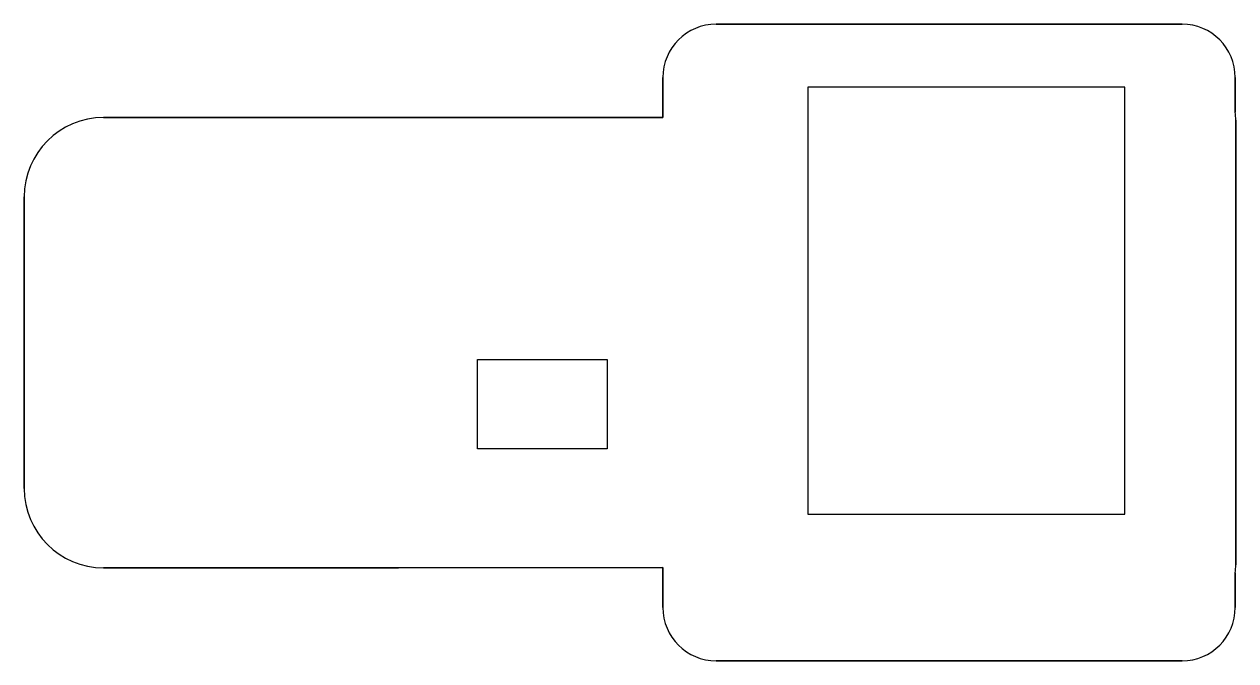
# Model space of a CAD drawing. Extents: x 70 to 564, y 253 to 512.
import ezdxf

# ---------------------------------------------------------------- set-up
doc = ezdxf.new("R2010")
doc.units = 0
doc.layers.add('Layer_1', color=7, linetype='CONTINUOUS')

msp = doc.modelspace()

# ---------------------------------------------------------------- linework, layer by layer
at = {"layer": 'Layer_1', "color": 7}
for points in [[(542, 512.018752), (351.935936, 512.018752)], [(330.221872, 490.304688), (330.221872, 474.47656)], [(563.714064, 476.14844), (563.714064, 490.304688)], [(330.170352, 473.989064), (330.170352, 473.989064), (222.420352, 473.989064), (190.087544, 473.989064), (186.045352, 473.989064), (102.0016, 473.989064)], [(563.920312, 291.715624), (563.920312, 472.893752)], [(69.670353, 441.657816), (69.670353, 322.828128)], [(254.627808, 375.358264), (307.513806, 375.358264), (307.513806, 339.032263), (254.627808, 339.032263), (254.627808, 375.358264)], [(102.0016, 290.495312), (186.045352, 290.495312), (190.087544, 290.495312), (222.420352, 290.495312), (222.420352, 290.620312), (330.170352, 290.620312), (330.170352, 290.620312)], [(330.221872, 290.132816), (330.221872, 274.304688)], [(563.714064, 274.304688), (563.714064, 288.460936)], [(351.935936, 252.590624), (542, 252.590624)]]:
    msp.add_lwpolyline(points, close=True, dxfattribs=at)
msp.add_lwpolyline([(389.290624, 486.332816), (389.290624, 483.09844), (389.290624, 482.982816), (389.290624, 312.34844), (518.640624, 312.34844), (518.640624, 482.982816), (518.640624, 483.09844), (518.640624, 486.332816), (389.290624, 486.332816), (389.290624, 486.332816)], dxfattribs=at)
for points in [[(351.935936, 512.018752), (339.906224, 512.018752), (330.221872, 502.3344), (330.221872, 490.304688)], [(563.714064, 490.304688), (563.714064, 502.3344), (554.029712, 512.018752), (542, 512.018752)], [(330.221872, 474.47656), (330.190992, 473.952504), (330.170352, 474.52112), (330.170352, 473.989064)], [(563.920312, 472.893752), (563.920312, 473.99692), (563.844792, 475.081712), (563.714064, 476.14844)], [(102.0016, 473.989064), (84.089432, 473.989064), (69.670353, 459.569976), (69.670353, 441.657816)], [(69.670353, 322.828128), (69.670353, 304.91596), (84.089432, 290.495312), (102.0016, 290.495312)], [(563.714064, 288.460936), (563.84476, 289.527664), (563.920312, 290.612456), (563.920312, 291.715624)], [(330.170352, 290.620312), (330.170352, 290.088248), (330.191072, 290.656872), (330.221872, 290.132816)], [(330.221872, 274.304688), (330.221872, 262.274976), (339.906224, 252.590624), (351.935936, 252.590624)], [(542, 252.590624), (554.029712, 252.590624), (563.714064, 262.274976), (563.714064, 274.304688)]]:
    msp.add_open_spline(points, degree=3, dxfattribs=at)

doc.saveas('drawing.dxf')
